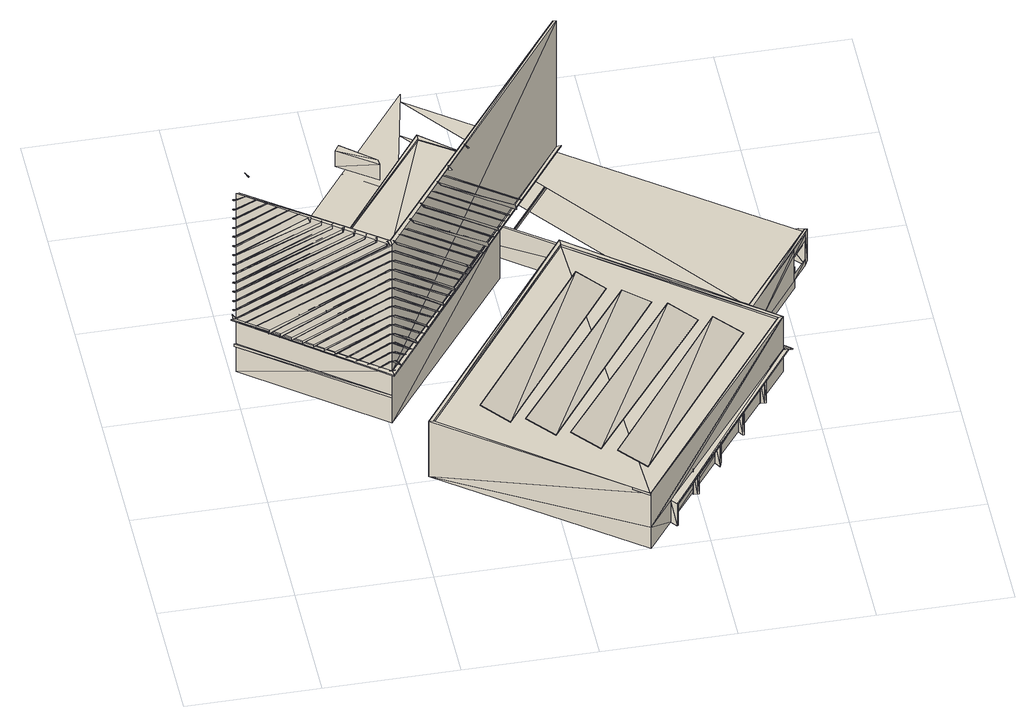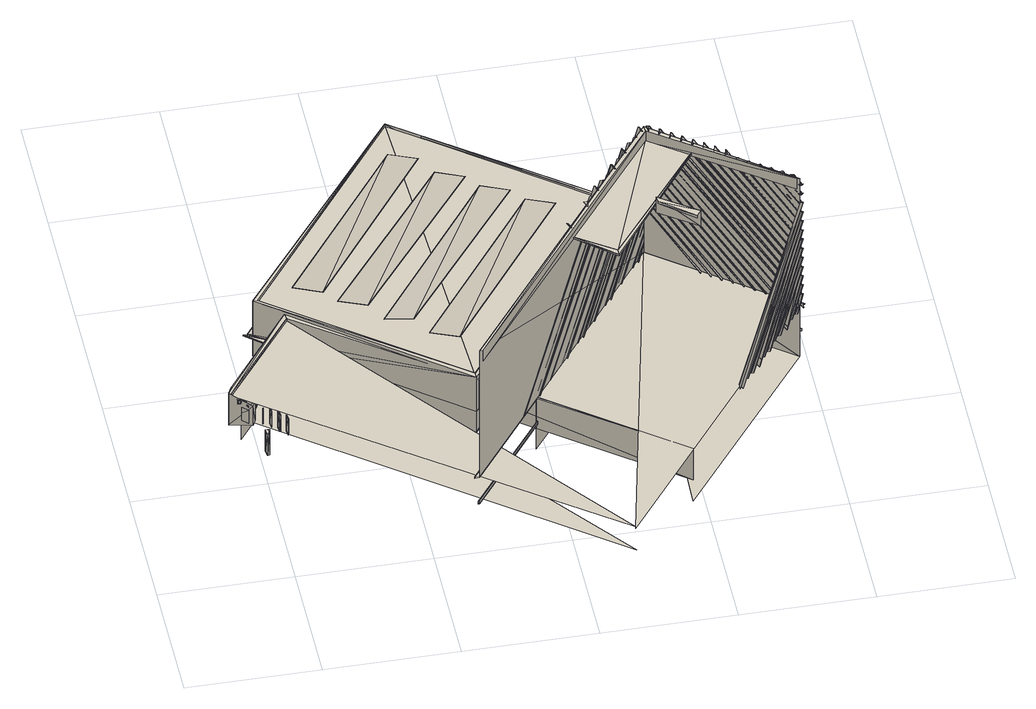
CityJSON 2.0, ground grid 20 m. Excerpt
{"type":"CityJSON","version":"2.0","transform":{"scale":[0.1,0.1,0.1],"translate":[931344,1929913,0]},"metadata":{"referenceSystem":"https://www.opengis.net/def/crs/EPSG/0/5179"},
"CityObjects":{
"building1":{"type":"Building","geometry":[{"type":"MultiSurface","lod":"3","boundaries":[[[0,1,2]],[[2,3,0]],[[4,2,1]],[[5,6,7]],[[8,9,10]],[[11,12,13]],[[14,15,16]],[[17,18,19]],[[20,21,22]],[[23,24,25]],[[26,27,28]],[[29,30,31]],[[32,33,34]],[[35,36,37]],[[38,39,40]],[[41,42,43]],[[44,45,0]],[[46,47,48]],[[49,50,51]],[[52,53,54]],[[55,56,57]],[[58,59,60]],[[61,62,63]],[[64,65,66]],[[67,68,69]],[[70,71,72]],[[73,74,75]],[[76,77,78]],[[79,80,81]],[[82,83,84]],[[85,7,6]],[[86,10,9]],[[87,13,12]],[[88,16,15]],[[89,19,18]],[[90,22,21]],[[91,25,24]],[[92,28,27]],[[93,31,30]],[[94,34,33]],[[95,37,36]],[[96,40,39]],[[97,43,42]],[[1,0,45]],[[4,3,2]],[[98,3,99]],[[44,0,3]],[[1,45,4]],[[100,48,47]],[[101,51,50]],[[102,54,53]],[[103,57,56]],[[104,60,59]],[[105,63,62]],[[106,66,65]],[[107,69,68]],[[108,72,71]],[[109,75,74]],[[110,78,77]],[[111,81,80]],[[112,84,83]],[[113,99,3]],[[45,44,3]],[[3,4,45]],[[46,48,114]],[[115,114,48]],[[114,116,46]],[[48,100,115]],[[47,46,116]],[[116,117,47]],[[117,115,100]],[[100,47,117]],[[118,119,120]],[[43,97,121]],[[121,122,43]],[[97,42,121]],[[114,115,116]],[[49,51,123]],[[117,116,115]],[[123,124,49]],[[125,123,51]],[[41,43,122]],[[51,101,125]],[[126,121,42]],[[50,49,124]],[[122,126,41]],[[42,41,126]],[[124,127,50]],[[127,125,101]],[[101,50,127]],[[128,129,130]],[[40,96,131]],[[132,130,129]],[[52,54,133]],[[131,134,40]],[[133,135,52]],[[96,39,131]],[[54,102,133]],[[53,52,135]],[[38,40,134]],[[136,133,102]],[[135,136,53]],[[137,131,39]],[[102,53,136]],[[134,137,38]],[[39,38,137]],[[122,121,126]],[[123,125,124]],[[55,57,138]],[[127,124,125]],[[139,138,57]],[[138,140,55]],[[57,103,139]],[[56,55,140]],[[141,142,37]],[[37,95,141]],[[140,139,103]],[[103,56,140]],[[35,37,142]],[[95,36,141]],[[143,144,145]],[[36,35,142]],[[142,141,36]],[[58,60,146]],[[147,146,60]],[[146,148,58]],[[60,104,147]],[[59,58,148]],[[149,147,104]],[[148,149,59]],[[104,59,149]],[[34,94,150]],[[150,151,34]],[[94,33,150]],[[136,135,133]],[[61,63,152]],[[152,153,61]],[[32,34,151]],[[63,105,152]],[[154,155,156]],[[157,150,33]],[[134,131,137]],[[151,157,32]],[[62,61,153]],[[153,152,105]],[[33,32,157]],[[105,62,153]],[[158,156,155]],[[159,160,66]],[[66,106,159]],[[64,66,160]],[[161,162,163]],[[31,93,164]],[[160,165,64]],[[164,166,31]],[[93,30,164]],[[165,159,106]],[[65,64,165]],[[29,31,166]],[[106,65,165]],[[167,164,30]],[[166,167,29]],[[67,69,168]],[[30,29,167]],[[69,107,168]],[[168,169,67]],[[138,139,140]],[[170,171,172]],[[169,168,107]],[[68,67,169]],[[173,174,28]],[[28,92,173]],[[107,68,169]],[[26,28,174]],[[92,27,173]],[[70,72,175]],[[176,172,171]],[[72,108,175]],[[175,177,70]],[[174,178,26]],[[178,173,27]],[[27,26,178]],[[177,175,108]],[[71,70,177]],[[108,71,177]],[[25,91,179]],[[73,75,180]],[[181,180,75]],[[179,182,25]],[[91,24,179]],[[180,183,73]],[[75,109,181]],[[146,147,148]],[[149,148,147]],[[23,25,182]],[[74,73,183]],[[184,179,24]],[[185,181,109]],[[182,184,23]],[[183,185,74]],[[24,23,184]],[[109,74,185]],[[76,78,186]],[[187,186,78]],[[186,188,76]],[[78,110,187]],[[189,190,22]],[[22,90,189]],[[77,76,188]],[[191,187,110]],[[20,22,190]],[[90,21,189]],[[188,191,77]],[[110,77,191]],[[79,81,192]],[[21,20,190]],[[190,189,21]],[[193,192,81]],[[151,150,157]],[[81,111,193]],[[192,194,79]],[[195,196,197]],[[194,193,111]],[[80,79,194]],[[19,89,198]],[[111,80,194]],[[198,199,19]],[[82,84,200]],[[89,18,198]],[[201,200,84]],[[200,202,82]],[[17,19,199]],[[84,112,201]],[[203,198,18]],[[199,203,17]],[[18,17,203]],[[83,82,202]],[[204,201,112]],[[202,204,83]],[[112,83,204]],[[16,88,205]],[[98,99,206]],[[160,159,165]],[[205,207,16]],[[208,206,99]],[[209,210,211]],[[212,211,210]],[[88,15,205]],[[210,213,212]],[[206,214,98]],[[99,113,208]],[[14,16,207]],[[211,215,209]],[[216,208,113]],[[217,205,15]],[[166,164,167]],[[3,212,213]],[[113,3,216]],[[3,98,214]],[[207,217,14]],[[218,219,220]],[[221,220,219]],[[214,216,3]],[[15,14,217]],[[222,218,220]],[[219,223,221]],[[224,209,215]],[[225,3,226]],[[213,226,3]],[[3,227,213]],[[228,213,227]],[[215,3,224]],[[213,224,3]],[[223,222,221]],[[220,221,222]],[[229,230,231]],[[226,232,225]],[[233,225,232]],[[128,130,234]],[[235,234,130]],[[234,236,128]],[[237,238,13]],[[239,240,241]],[[242,233,243]],[[232,243,233]],[[130,132,235]],[[11,13,238]],[[129,128,236]],[[236,244,129]],[[244,235,132]],[[238,245,11]],[[132,129,244]],[[246,247,144]],[[247,248,144]],[[144,143,246]],[[145,144,248]],[[248,249,145]],[[249,246,143]],[[143,145,249]],[[154,156,250]],[[250,251,154]],[[252,250,156]],[[156,158,252]],[[155,154,251]],[[251,253,155]],[[253,252,158]],[[158,155,253]],[[170,172,254]],[[255,254,172]],[[254,256,170]],[[257,258,259]],[[172,176,255]],[[171,170,256]],[[260,259,258]],[[256,261,171]],[[261,255,176]],[[176,171,261]],[[262,263,264]],[[263,265,264]],[[264,266,262]],[[266,264,265]],[[267,262,266]],[[180,181,183]],[[265,267,266]],[[185,183,181]],[[268,269,270]],[[269,271,270]],[[270,272,268]],[[273,274,275]],[[272,270,271]],[[276,277,278]],[[279,278,277]],[[280,268,272]],[[271,280,272]],[[281,282,230]],[[282,283,230]],[[230,229,281]],[[231,230,283]],[[186,187,188]],[[191,188,187]],[[283,284,231]],[[284,281,229]],[[229,231,284]],[[285,286,287]],[[286,288,287]],[[289,290,291]],[[287,292,285]],[[292,287,288]],[[293,285,292]],[[288,293,292]],[[257,259,294]],[[295,294,259]],[[294,296,257]],[[259,260,295]],[[258,257,296]],[[297,295,260]],[[260,258,297]],[[296,297,258]],[[192,193,194]],[[298,299,274]],[[299,300,274]],[[301,302,303]],[[274,273,298]],[[275,274,300]],[[304,303,302]],[[300,305,275]],[[305,298,273]],[[273,275,305]],[[289,291,306]],[[307,306,291]],[[306,308,289]],[[291,290,307]],[[290,289,308]],[[309,307,290]],[[308,309,290]],[[200,201,202]],[[204,202,201]],[[301,303,310]],[[311,310,303]],[[310,312,301]],[[313,314,315]],[[303,304,311]],[[302,301,312]],[[316,315,314]],[[312,317,302]],[[317,311,304]],[[304,302,317]],[[313,315,318]],[[318,319,313]],[[320,318,315]],[[315,316,320]],[[314,313,319]],[[319,321,314]],[[321,320,316]],[[316,314,321]],[[216,214,208]],[[206,208,214]],[[322,323,324]],[[227,325,228]],[[323,326,324]],[[324,327,322]],[[234,235,236]],[[247,246,248]],[[250,252,251]],[[254,255,256]],[[263,262,265]],[[269,268,271]],[[282,281,283]],[[286,285,288]],[[294,295,296]],[[299,298,300]],[[306,307,308]],[[310,311,312]],[[318,320,319]],[[323,322,326]],[[244,236,235]],[[249,248,246]],[[253,251,252]],[[261,256,255]],[[267,265,262]],[[280,271,268]],[[284,283,281]],[[293,288,285]],[[297,296,295]],[[305,300,298]],[[309,308,307]],[[317,312,311]],[[321,319,320]],[[327,324,326]],[[213,326,322]],[[213,322,327]],[[326,213,327]],[[327,328,213]],[[329,213,328]],[[213,330,327]],[[329,330,213]],[[331,332,333]],[[334,335,336]],[[337,338,339]],[[340,341,342]],[[343,344,345]],[[346,347,348]],[[349,350,351]],[[352,353,354]],[[355,356,357]],[[358,359,360]],[[361,362,363]],[[364,365,366]],[[367,368,369]],[[328,370,329]],[[330,370,327]],[[371,333,332]],[[372,336,335]],[[373,339,338]],[[374,342,341]],[[375,345,344]],[[376,348,347]],[[377,351,350]],[[378,354,353]],[[379,357,356]],[[380,360,359]],[[381,363,362]],[[382,366,365]],[[383,369,368]],[[328,327,370]],[[330,329,370]],[[384,385,386]],[[387,386,385]],[[388,389,369]],[[369,383,388]],[[367,369,389]],[[383,368,388]],[[389,390,367]],[[390,388,368]],[[368,367,390]],[[366,382,391]],[[392,391,382]],[[391,393,366]],[[382,365,392]],[[389,388,390]],[[364,366,393]],[[394,392,365]],[[393,394,364]],[[365,364,394]],[[363,381,395]],[[396,395,381]],[[395,397,363]],[[381,362,396]],[[361,363,397]],[[397,396,362]],[[362,361,397]],[[398,399,360]],[[360,380,398]],[[358,360,399]],[[380,359,398]],[[392,394,391]],[[399,400,358]],[[400,398,359]],[[359,358,400]],[[393,391,394]],[[401,402,403]],[[404,403,402]],[[3,405,213]],[[357,379,406]],[[407,406,379]],[[406,408,357]],[[379,356,407]],[[409,410,411]],[[412,411,410]],[[411,413,409]],[[355,357,408]],[[414,407,356]],[[408,414,355]],[[356,355,414]],[[415,409,413]],[[413,416,415]],[[417,415,416]],[[396,397,395]],[[418,419,354]],[[354,378,418]],[[378,353,418]],[[352,354,419]],[[420,421,422]],[[419,418,353]],[[353,352,419]],[[423,424,425]],[[351,377,426]],[[427,426,377]],[[426,428,351]],[[377,350,427]],[[277,276,429]],[[430,429,276]],[[429,431,277]],[[279,277,431]],[[432,430,278]],[[276,278,430]],[[349,351,428]],[[431,432,279]],[[278,279,432]],[[433,427,350]],[[428,433,349]],[[350,349,433]],[[348,376,434]],[[435,434,376]],[[434,436,348]],[[376,347,435]],[[399,398,400]],[[346,348,436]],[[436,435,347]],[[347,346,436]],[[437,438,439]],[[440,441,442]],[[443,444,345]],[[345,375,443]],[[343,345,444]],[[375,344,443]],[[444,445,343]],[[445,443,344]],[[344,343,445]],[[342,374,446]],[[447,446,374]],[[446,448,342]],[[374,341,447]],[[407,414,406]],[[340,342,448]],[[408,406,414]],[[449,447,341]],[[448,449,340]],[[341,340,449]],[[450,451,452]],[[339,373,453]],[[454,452,451]],[[453,455,339]],[[456,453,373]],[[337,339,455]],[[373,338,456]],[[338,337,455]],[[455,456,338]],[[457,458,459]],[[460,459,458]],[[461,439,438]],[[336,372,462]],[[462,463,336]],[[372,335,462]],[[334,336,463]],[[464,462,335]],[[463,464,334]],[[335,334,464]],[[333,371,465]],[[466,467,468]],[[469,465,371]],[[465,470,333]],[[371,332,469]],[[331,333,470]],[[471,469,332]],[[470,471,331]],[[332,331,471]],[[420,472,421]],[[473,474,422]],[[474,420,422]],[[475,421,472]],[[472,476,475]],[[477,475,476]],[[427,433,426]],[[478,479,213]],[[428,426,433]],[[480,481,386]],[[386,387,480]],[[384,386,481]],[[387,385,480]],[[385,384,481]],[[481,480,385]],[[482,483,484]],[[435,436,434]],[[485,486,487]],[[486,488,487]],[[487,489,485]],[[489,487,488]],[[490,485,489]],[[491,492,493]],[[494,493,492]],[[488,490,489]],[[495,496,497]],[[498,497,496]],[[403,404,499]],[[500,499,404]],[[499,501,403]],[[444,443,445]],[[404,402,500]],[[401,403,501]],[[501,500,402]],[[402,401,501]],[[213,228,478]],[[502,478,228]],[[447,449,446]],[[503,504,424]],[[448,446,449]],[[425,424,504]],[[424,423,503]],[[458,505,460]],[[423,425,503]],[[504,506,425]],[[506,503,425]],[[507,508,509]],[[510,509,508]],[[456,455,453]],[[511,512,442]],[[512,513,442]],[[442,441,511]],[[440,442,513]],[[514,511,441]],[[513,514,440]],[[441,440,514]],[[515,516,517]],[[422,421,518]],[[519,520,421]],[[421,475,519]],[[475,477,521]],[[522,521,477]],[[431,429,523]],[[524,523,429]],[[521,519,475]],[[523,525,431]],[[429,430,524]],[[432,431,525]],[[526,524,430]],[[525,526,432]],[[430,432,526]],[[527,528,529]],[[530,529,528]],[[463,462,464]],[[531,532,452]],[[452,454,531]],[[450,452,532]],[[533,531,454]],[[451,450,532]],[[454,451,533]],[[532,533,451]],[[534,535,536]],[[422,518,473]],[[469,471,465]],[[470,465,471]],[[467,466,537]],[[537,538,467]],[[466,468,537]],[[497,539,495]],[[523,524,525]],[[526,525,524]],[[468,467,538]],[[540,537,468]],[[541,542,543]],[[544,543,542]],[[538,540,468]],[[545,505,457]],[[458,457,505]],[[546,547,484]],[[547,548,484]],[[457,459,545]],[[484,483,546]],[[482,484,548]],[[549,546,483]],[[548,549,482]],[[483,482,549]],[[550,551,552]],[[232,226,553]],[[554,555,556]],[[557,556,555]],[[553,558,232]],[[243,232,558]],[[559,553,226]],[[213,210,560]],[[226,213,559]],[[560,559,213]],[[224,213,561]],[[560,561,213]],[[221,220,562]],[[563,562,220]],[[564,563,220]],[[562,565,221]],[[473,566,474]],[[567,560,210]],[[485,490,486]],[[220,221,564]],[[565,564,221]],[[561,568,224]],[[569,545,459]],[[210,209,567]],[[568,567,209]],[[209,224,568]],[[488,486,490]],[[477,476,522]],[[570,571,493]],[[493,494,570]],[[491,493,571]],[[494,492,570]],[[571,572,491]],[[572,570,492]],[[573,574,575]],[[492,491,572]],[[459,460,569]],[[576,569,460]],[[500,501,499]],[[577,578,579]],[[578,580,579]],[[579,581,577]],[[581,579,580]],[[528,582,530]],[[583,577,581]],[[580,583,581]],[[584,585,586]],[[587,586,585]],[[588,539,498]],[[497,498,539]],[[589,474,566]],[[498,496,588]],[[518,566,473]],[[421,520,518]],[[590,591,592]],[[592,593,590]],[[594,592,591]],[[594,595,592]],[[591,596,594]],[[597,590,593]],[[593,592,595]],[[593,595,597]],[[595,594,596]],[[596,597,595]],[[598,588,496]],[[496,495,598]],[[599,598,495]],[[576,460,505]],[[555,600,557]],[[601,582,527]],[[528,527,582]],[[527,529,601]],[[602,601,529]],[[603,604,605]],[[606,602,530]],[[605,607,603]],[[529,530,602]],[[608,605,604]],[[603,609,604]],[[605,608,607]],[[609,603,607]],[[604,610,608]],[[611,607,608]],[[610,604,609]],[[607,611,609]],[[599,495,539]],[[611,608,610]],[[610,609,611]],[[612,522,476]],[[479,613,614]],[[615,614,613]],[[614,616,479]],[[555,554,600]],[[617,600,554]],[[554,556,617]],[[569,576,545]],[[505,545,576]],[[618,617,556]],[[556,557,618]],[[619,618,557]],[[606,530,582]],[[620,566,518]],[[621,622,623]],[[623,624,621]],[[625,623,622]],[[621,626,622]],[[623,625,624]],[[627,612,472]],[[476,472,612]],[[626,621,624]],[[472,420,627]],[[622,628,625]],[[629,624,625]],[[628,622,626]],[[630,627,420]],[[624,629,626]],[[420,474,630]],[[629,625,628]],[[628,626,629]],[[598,599,588]],[[539,588,599]],[[519,631,520]],[[520,631,518]],[[474,589,630]],[[632,633,590]],[[591,590,633]],[[589,566,633]],[[634,633,566]],[[590,597,632]],[[633,635,591]],[[619,557,600]],[[636,632,597]],[[596,591,635]],[[597,596,636]],[[635,636,596]],[[582,601,606]],[[602,606,601]],[[637,638,639]],[[639,640,637]],[[641,639,638]],[[637,642,638]],[[639,641,640]],[[642,637,640]],[[638,643,641]],[[644,640,641]],[[643,638,642]],[[640,644,642]],[[644,641,643]],[[643,642,644]],[[633,631,519]],[[521,522,627]],[[612,627,522]],[[627,630,521]],[[519,521,630]],[[630,633,519]],[[634,566,620]],[[618,619,617]],[[600,617,619]],[[620,518,631]],[[630,589,633]],[[645,646,631]],[[647,648,649]],[[649,650,647]],[[651,649,648]],[[647,652,648]],[[649,651,650]],[[652,647,650]],[[648,653,651]],[[654,650,651]],[[653,648,652]],[[650,654,652]],[[654,651,653]],[[653,652,654]],[[655,656,657]],[[658,659,615]],[[660,615,659]],[[633,634,631]],[[620,631,634]],[[635,636,615]],[[658,615,636]],[[636,661,658]],[[615,660,635]],[[659,658,661]],[[662,635,660]],[[660,659,662]],[[661,662,659]],[[663,614,615]],[[636,635,632]],[[633,632,635]],[[636,635,661]],[[662,661,635]],[[664,665,615]],[[665,663,615]],[[631,620,645]],[[666,645,620]],[[616,614,667]],[[668,667,614]],[[667,655,616]],[[657,616,655]],[[669,670,671]],[[672,671,670]],[[673,674,671]],[[669,671,674]],[[671,672,673]],[[674,675,669]],[[676,673,672]],[[670,669,675]],[[675,676,670]],[[672,670,676]],[[677,678,679]],[[680,679,678]],[[681,682,679]],[[677,679,682]],[[679,680,681]],[[682,683,677]],[[678,677,683]],[[684,681,680]],[[683,684,678]],[[680,678,684]],[[684,683,681]],[[682,681,683]],[[685,686,687]],[[688,687,686]],[[689,690,691]],[[692,691,690]],[[693,694,687]],[[685,687,694]],[[687,688,693]],[[686,685,694]],[[691,692,695]],[[696,695,692]],[[694,693,686]],[[688,686,693]],[[695,697,691]],[[696,692,698]],[[697,699,691]],[[695,696,697]],[[698,697,696]],[[699,700,691]],[[692,690,701]],[[689,691,702]],[[702,701,689]],[[690,689,701]],[[698,692,703]],[[704,705,706]],[[700,707,691]],[[708,706,705]],[[707,709,691]],[[697,698,699]],[[703,699,698]],[[703,692,710]],[[711,692,701]],[[691,709,702]],[[699,703,700]],[[710,700,703]],[[710,692,712]],[[712,692,711]],[[701,702,711]],[[709,711,702]],[[700,710,707]],[[712,707,710]],[[711,709,712]],[[707,712,709]],[[713,714,715]],[[716,714,715]],[[704,717,718]],[[719,718,717]],[[705,720,708]],[[721,722,723]],[[724,723,722]],[[725,720,704]],[[705,704,720]],[[726,727,728]],[[704,706,725]],[[729,725,706]],[[730,729,708]],[[706,708,729]],[[731,728,727]],[[728,732,726]],[[663,665,733]],[[734,733,665]],[[735,664,736]],[[732,736,664]],[[730,708,720]],[[732,734,726]],[[737,738,739]],[[739,740,737]],[[740,738,737]],[[741,740,739]],[[742,741,739]],[[738,743,737]],[[744,739,738]],[[739,744,742]],[[742,744,741]],[[740,745,738]],[[745,744,738]],[[746,731,727]],[[745,740,741]],[[743,745,738]],[[741,744,745]],[[747,748,749]],[[750,751,752]],[[752,751,753]],[[747,749,754]],[[754,749,748]],[[751,750,753]],[[748,747,754]],[[752,753,750]],[[755,756,748]],[[750,757,758]],[[759,756,748]],[[757,750,760]],[[757,760,758]],[[750,758,760]],[[760,761,758]],[[762,756,759]],[[758,763,760]],[[764,762,759]],[[758,761,763]],[[760,763,761]],[[765,766,763]],[[767,763,761]],[[763,767,765]],[[768,764,769]],[[767,766,765]],[[770,768,769]],[[771,772,769]],[[772,770,769]],[[769,770,771]],[[763,766,767]],[[729,730,725]],[[720,725,730]],[[770,772,768]],[[767,773,766]],[[766,774,775]],[[775,776,771]],[[774,776,775]],[[776,777,771]],[[777,772,771]],[[771,770,772]],[[774,766,773]],[[776,778,774]],[[777,779,776]],[[772,780,777]],[[776,778,777]],[[668,746,727]],[[781,782,783]],[[784,783,782]],[[785,786,774]],[[786,778,774]],[[778,779,777]],[[779,780,777]],[[776,779,778]],[[787,788,789]],[[790,789,780]],[[789,790,787]],[[785,791,792]],[[790,789,788]],[[787,790,788]],[[792,793,791]],[[790,794,788]],[[795,796,797]],[[791,793,798]],[[799,800,795]],[[797,801,798]],[[797,802,795]],[[796,801,797]],[[788,794,799]],[[801,791,798]],[[800,796,795]],[[803,795,804]],[[795,805,799]],[[802,797,798]],[[794,800,799]],[[801,802,798]],[[806,803,804]],[[796,802,801]],[[807,806,804]],[[799,805,800]],[[807,808,806]],[[809,807,804]],[[806,810,804]],[[805,795,802]],[[800,805,796]],[[810,808,804]],[[808,809,804]],[[805,802,796]],[[810,806,808]],[[811,807,809]],[[810,811,808]],[[811,809,808]],[[808,807,811]],[[812,811,810]],[[732,746,734]],[[734,746,813]],[[813,746,733]],[[746,668,733]]]}]}
},
"vertices":[
[4,480,100],[5,480,101],[5,480,100],[9,480,100],[5,490,100],[8,480,328],[9,480,329],[4,480,328],[8,480,310],[9,480,311],[4,480,310],[8,480,293],[9,480,294],[4,480,293],[8,480,275],[9,480,276],[4,480,275],[8,480,258],[9,480,259],[4,480,258],[8,480,240],[9,480,241],[4,480,240],[8,480,223],[9,480,224],[4,480,223],[8,480,205],[9,480,206],[4,480,205],[8,480,188],[9,480,189],[4,480,188],[8,480,170],[9,480,171],[4,480,170],[8,480,153],[9,480,154],[4,480,153],[8,480,135],[9,480,136],[4,480,135],[8,480,118],[9,480,119],[4,480,118],[8,480,100],[9,480,101],[5,480,327],[8,480,327],[6,480,326],[5,480,309],[8,480,309],[6,480,308],[5,480,292],[8,480,292],[6,480,291],[5,480,274],[8,480,274],[6,480,273],[5,480,257],[8,480,257],[6,480,256],[5,480,239],[8,480,239],[6,480,238],[5,480,222],[8,480,222],[6,480,221],[5,480,204],[8,480,204],[6,480,203],[5,480,187],[8,480,187],[6,480,186],[5,480,169],[8,480,169],[6,480,168],[5,480,152],[8,480,152],[6,480,151],[5,480,134],[8,480,134],[6,480,133],[5,480,117],[8,480,117],[6,480,116],[5,480,329],[5,480,311],[5,480,294],[5,480,276],[5,480,259],[5,480,241],[5,480,224],[5,480,206],[5,480,189],[5,480,171],[5,480,154],[5,480,136],[5,480,119],[6,480,100],[7,480,100],[9,480,326],[9,480,308],[9,480,291],[9,480,273],[9,480,256],[9,480,238],[9,480,221],[9,480,203],[9,480,186],[9,480,168],[9,480,151],[9,480,133],[9,480,116],[10,480,100],[16,470,340],[17,470,340],[19,470,340],[20,470,340],[12,490,340],[13,490,340],[8,490,340],[16,500,100],[19,500,100],[30,460,340],[33,460,340],[31,460,340],[20,500,100],[34,460,340],[20,470,100],[23,470,100],[21,470,100],[26,510,100],[24,470,100],[44,450,340],[30,510,100],[47,450,340],[48,450,340],[31,510,100],[58,440,340],[59,440,340],[61,440,340],[37,530,100],[41,520,100],[38,460,100],[34,460,100],[37,460,100],[72,430,340],[73,430,340],[75,430,340],[76,430,340],[48,540,100],[51,540,100],[86,420,340],[89,420,340],[48,440,100],[51,450,100],[49,440,100],[52,540,100],[52,450,100],[100,400,340],[99,410,340],[33,510,340],[34,510,340],[29,520,340],[58,550,100],[103,410,340],[62,550,100],[63,550,100],[114,390,340],[117,400,340],[62,430,100],[65,440,100],[63,430,100],[69,570,100],[73,560,100],[128,380,340],[66,440,100],[131,390,340],[73,570,100],[79,580,100],[141,370,340],[142,370,340],[83,580,100],[144,380,340],[84,580,100],[145,380,340],[155,360,340],[156,360,340],[158,370,340],[90,600,100],[94,590,100],[159,370,340],[169,350,340],[170,350,340],[173,360,340],[54,540,340],[55,540,340],[51,540,340],[101,610,100],[104,610,100],[183,340,340],[184,340,340],[186,350,340],[105,610,100],[187,350,340],[111,620,100],[197,330,340],[115,620,100],[198,330,340],[206,320,98],[206,320,100],[2,480,98],[2,480,100],[205,330,100],[200,340,340],[9,480,98],[201,330,340],[116,620,100],[6,480,53],[6,480,48],[205,330,53],[205,330,48],[9,480,53],[9,480,48],[205,330,98],[9,480,340],[205,330,340],[9,480,0],[205,330,0],[108,410,100],[104,400,100],[107,410,100],[204,340,340],[13,480,340],[201,330,329],[202,330,328],[204,330,329],[122,640,100],[126,630,100],[65,560,340],[66,560,340],[61,560,340],[13,480,320],[204,340,320],[205,330,328],[126,640,100],[202,330,310],[201,330,311],[204,330,311],[205,330,310],[201,330,294],[204,330,294],[202,330,293],[205,330,293],[201,330,276],[202,330,275],[204,330,276],[131,380,100],[134,390,100],[132,380,100],[135,380,100],[205,330,275],[202,330,258],[201,330,259],[76,420,100],[204,330,259],[79,430,100],[205,330,258],[202,330,240],[201,330,241],[90,410,100],[204,330,241],[93,420,100],[149,370,100],[146,370,100],[148,370,100],[145,380,320],[147,380,320],[145,380,323],[147,380,323],[205,330,240],[202,330,223],[201,330,224],[204,330,224],[205,330,223],[202,330,205],[201,330,206],[118,390,100],[204,330,206],[159,360,100],[163,360,100],[160,360,100],[121,400,100],[205,330,205],[201,330,189],[202,330,188],[204,330,189],[205,330,188],[202,330,170],[201,330,171],[204,330,171],[173,350,100],[176,350,100],[174,350,100],[177,350,100],[205,330,170],[201,330,154],[202,330,153],[204,330,154],[205,330,153],[201,330,136],[202,330,135],[204,330,136],[187,340,100],[190,340,100],[188,340,100],[191,340,100],[205,330,135],[201,330,119],[204,330,119],[202,330,118],[205,330,118],[202,330,100],[201,330,101],[201,330,100],[216,750,0],[204,330,101],[204,330,100],[205,330,101],[206,330,100],[209,330,100],[209,330,328],[209,330,329],[204,330,328],[209,330,310],[209,330,311],[204,330,310],[209,330,293],[209,330,294],[204,330,293],[209,330,275],[209,330,276],[204,330,275],[209,330,258],[209,330,259],[204,330,258],[209,330,240],[209,330,241],[204,330,240],[209,330,223],[209,330,224],[204,330,223],[209,330,205],[209,330,206],[204,330,205],[209,330,188],[209,330,189],[204,330,188],[209,330,170],[209,330,171],[204,330,170],[209,330,153],[209,330,154],[204,330,153],[209,330,135],[209,330,136],[204,330,135],[209,330,118],[209,330,119],[204,330,118],[209,330,101],[205,330,329],[205,330,311],[205,330,294],[205,330,276],[205,330,259],[205,330,241],[205,330,224],[205,330,206],[205,330,189],[205,330,171],[205,330,154],[205,330,136],[205,330,119],[212,330,340],[213,330,340],[208,340,340],[209,340,340],[216,350,100],[219,340,100],[220,340,100],[226,360,100],[227,360,100],[230,360,100],[231,360,100],[237,370,100],[238,370,100],[241,370,100],[248,390,100],[251,380,100],[252,380,100],[233,360,340],[234,360,340],[229,360,340],[230,360,340],[328,900,100],[258,400,100],[259,400,100],[262,400,100],[162,530,350],[162,530,320],[218,490,350],[218,490,320],[217,500,350],[263,400,100],[169,540,350],[217,500,346],[169,540,346],[269,420,100],[273,410,100],[514,0,105],[234,210,105],[234,210,0],[241,380,340],[240,380,340],[244,370,340],[279,430,100],[280,430,100],[283,430,100],[287,560,320],[287,570,320],[287,560,323],[287,570,323],[284,430,100],[290,440,100],[291,440,100],[294,440,100],[146,380,322],[204,340,322],[287,560,322],[254,390,340],[255,390,340],[251,390,340],[301,460,100],[304,450,100],[305,450,100],[311,470,100],[312,470,100],[315,470,100],[316,470,100],[265,400,340],[266,400,340],[261,410,340],[322,480,100],[262,410,340],[326,480,100],[323,490,100],[310,220,114],[310,220,113],[348,190,102],[348,190,101],[346,520,322],[333,500,100],[336,500,100],[337,500,100],[343,510,100],[273,420,340],[272,420,340],[276,420,340],[344,510,100],[347,510,100],[348,510,100],[513,0,105],[514,0,0],[514,0,40],[241,210,105],[513,0,101],[241,210,101],[413,600,100],[216,750,100],[354,530,100],[358,520,100],[286,430,340],[287,430,340],[283,430,340],[365,540,100],[364,540,100],[219,350,340],[368,540,100],[223,350,340],[369,540,100],[297,440,340],[298,440,340],[293,450,340],[294,450,340],[406,150,101],[406,150,102],[368,180,113],[368,180,114],[375,550,100],[376,550,100],[379,550,100],[413,600,0],[386,570,100],[389,560,100],[497,470,113],[390,570,100],[318,470,340],[319,470,340],[314,470,340],[315,480,340],[397,580,100],[396,580,100],[400,580,100],[401,580,100],[326,490,340],[325,490,340],[329,490,340],[489,550,0],[489,550,105],[489,550,40],[489,540,105],[489,540,101],[345,520,323],[345,520,320],[346,520,323],[346,520,320],[425,140,114],[425,140,113],[463,110,102],[463,110,101],[407,600,100],[411,590,100],[408,600,100],[339,500,340],[340,500,340],[336,500,340],[418,610,100],[421,610,100],[554,420,113],[422,610,100],[350,510,340],[351,510,340],[346,520,340],[347,520,340],[497,470,114],[429,620,100],[428,620,100],[432,620,100],[433,620,100],[358,530,340],[357,530,340],[361,530,340],[519,750,340],[483,90,114],[483,90,113],[521,60,102],[521,60,101],[519,750,320],[524,750,340],[524,750,100],[524,750,98],[524,750,48],[524,750,53],[526,750,53],[526,750,48],[552,50,0],[531,750,100],[531,750,98],[535,440,102],[439,640,100],[443,630,100],[443,640,100],[371,540,340],[372,540,340],[368,540,340],[535,440,101],[450,650,100],[449,650,100],[304,460,340],[453,650,100],[308,460,340],[612,380,113],[454,650,100],[382,560,340],[383,560,340],[378,560,340],[379,560,340],[554,420,114],[552,50,40],[551,50,42],[553,50,40],[551,50,0],[559,40,0],[553,50,0],[561,40,0],[561,40,40],[559,40,42],[593,400,102],[593,400,101],[669,340,113],[612,380,114],[650,350,102],[594,100,40],[596,110,40],[594,100,0],[650,350,101],[600,100,0],[596,110,0],[600,100,40],[603,100,40],[603,100,0],[762,330,101],[216,750,40],[729,360,100],[729,360,40],[728,370,100],[669,340,114],[708,310,102],[708,310,101],[721,370,0],[637,160,40],[639,160,40],[637,160,0],[643,150,0],[639,160,0],[643,150,40],[762,330,105],[646,160,40],[646,160,0],[769,330,105],[721,370,40],[769,330,42],[769,330,40],[769,330,0],[777,330,40],[777,330,42],[681,220,40],[683,220,40],[681,220,0],[687,210,0],[683,220,0],[687,210,40],[689,210,40],[689,210,0],[819,500,40],[323,880,40],[724,270,40],[726,280,40],[724,270,0],[730,270,0],[726,280,0],[730,270,40],[733,270,40],[733,270,0],[835,510,95],[327,890,95],[728,370,95],[729,360,42],[735,370,42],[735,370,40],[783,330,42],[783,330,40],[812,470,100],[812,470,40],[812,470,88],[819,500,0],[835,510,100],[839,510,100],[763,550,52],[764,550,52],[763,550,82],[764,550,82],[762,560,82],[762,560,52],[763,560,52],[763,560,82],[773,540,52],[774,540,52],[773,540,82],[774,540,82],[772,550,82],[772,550,52],[773,550,52],[773,550,82],[783,530,52],[784,530,52],[783,530,82],[784,530,82],[785,530,40],[785,530,0],[784,530,40],[784,530,0],[783,540,82],[783,540,52],[786,530,40],[786,530,0],[787,530,40],[787,530,0],[789,530,40],[790,530,40],[786,540,0],[786,540,40],[789,530,0],[800,480,88],[800,480,78],[808,470,88],[789,540,40],[808,470,78],[788,540,40],[790,530,0],[788,540,0],[789,540,0],[793,530,52],[794,530,52],[793,530,82],[794,530,82],[800,480,52],[814,500,88],[814,500,52],[823,510,78],[794,510,84],[794,510,82],[804,530,84],[804,530,82],[823,510,88],[803,520,88],[808,530,88],[803,520,52],[830,500,88],[830,500,78],[808,530,52],[834,500,40],[834,500,100],[834,500,88],[812,470,52],[834,500,52],[816,520,94],[817,520,94],[816,520,88],[817,520,87],[814,530,87],[814,530,88],[818,520,94],[817,520,88],[818,520,87],[839,510,40],[818,520,93],[819,520,93],[818,520,92],[819,520,88],[818,520,88],[818,520,89],[819,520,89],[819,520,92],[819,520,94],[820,520,94],[819,520,87],[820,520,88],[820,520,93],[820,520,87],[821,520,87],[821,520,94],[821,520,88],[821,520,93],[821,520,89],[822,520,89],[822,520,88],[822,520,93],[821,520,92],[822,520,92],[822,520,91],[823,520,92],[823,520,88],[823,520,89],[822,520,90],[823,520,90],[823,520,91],[824,520,90],[824,520,91],[824,520,92],[833,510,81],[833,510,56],[814,530,81],[814,530,56],[824,520,88],[824,520,89],[824,520,94],[825,520,94],[824,520,93],[825,520,93],[825,520,88],[824,520,87],[825,520,87],[826,520,93],[828,510,94],[827,520,88],[828,510,87],[826,520,87],[826,520,94],[827,520,93],[826,520,88],[828,520,87],[829,510,94],[830,510,87],[828,520,94],[830,510,89],[830,510,88],[831,510,88],[831,510,87],[831,510,89],[833,510,94],[832,510,94],[834,500,94]
]}
